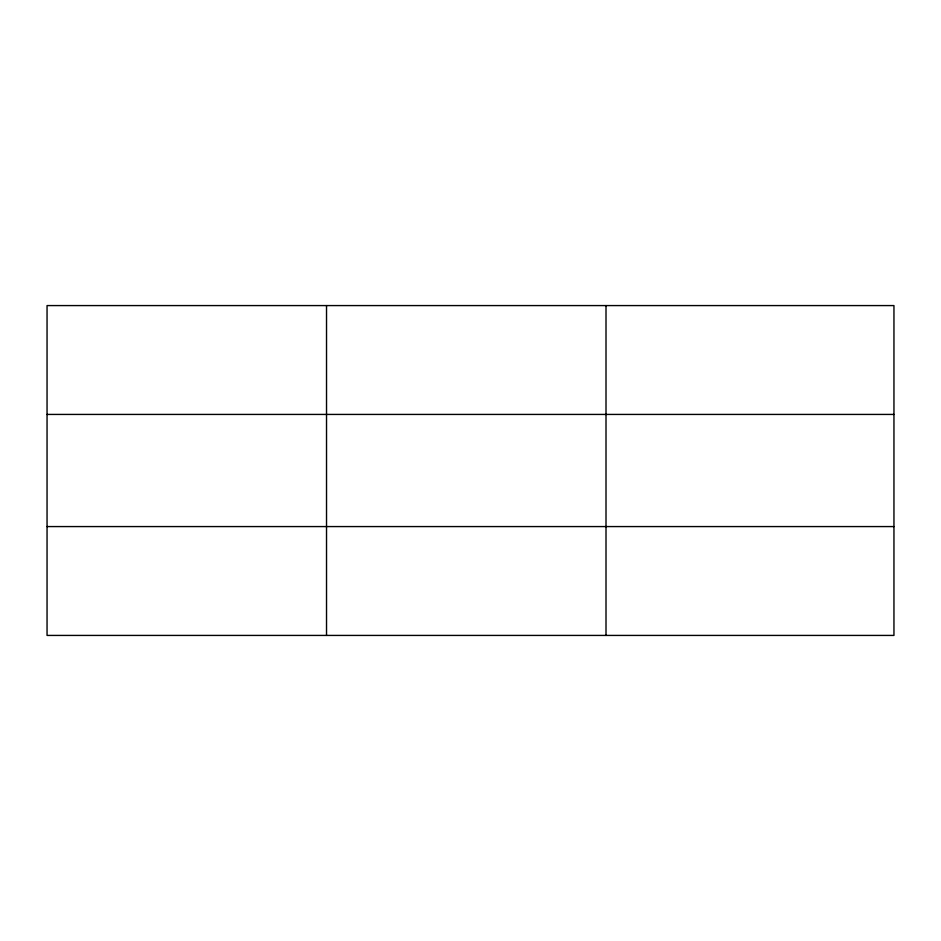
<?xml version="1.0" encoding="UTF-8"?>
<svg xmlns="http://www.w3.org/2000/svg" width="941" height="941" viewBox="0 0 941 941"><rect width="100%" height="100%" fill="white"/><g stroke="black" fill="none" stroke-linecap="round" stroke-linejoin="round"><path stroke-width="1.41" d="M326.527 305.578L326.527 635.422M606.004 305.578L606.004 635.422M893.95 526.572L893.95 635.422L47.05 635.422L47.05 305.578L893.95 305.578L893.95 526.572L47.05 526.572M47.05 414.428L893.95 414.428"/></g></svg>
